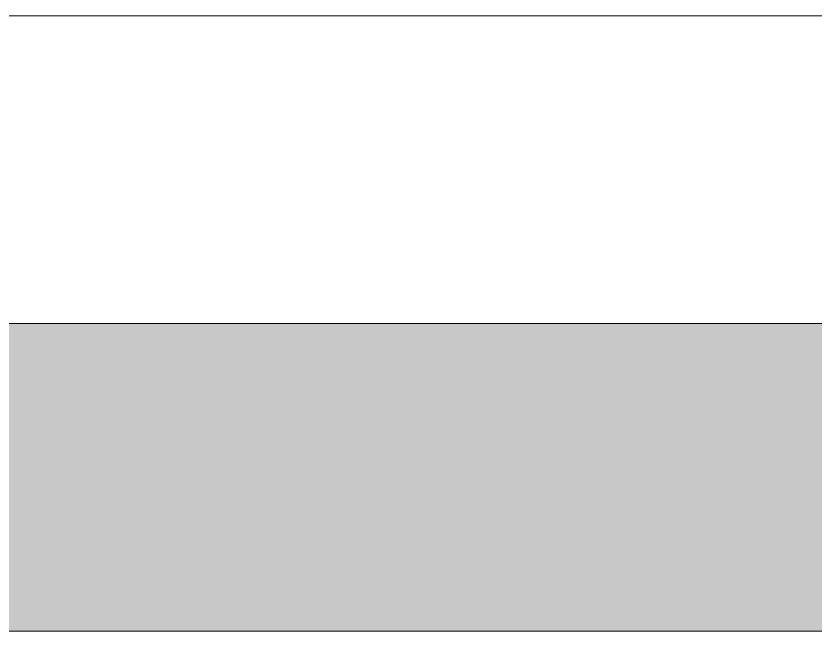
# Model space of a CAD drawing. Header units: millimetres. Extents: x -68946 to 690821, y -552984 to 293768.
# Drawn here: x 128893 to 129412, y -218781 to -218381 of the extents above; entities that cross this region are included whole.
import ezdxf

# ---------------------------------------------------------------- set-up
doc = ezdxf.new("R2010")
doc.units = ezdxf.units.MM
doc.linetypes.add('ADSK_Линия сетки', pattern=[2500, 2000, -250, 0, -250])
for name, color, linetype, lineweight in [('A-FLOR-____-OTLN', 250, 'Continuous', 9), ('A-GLAZ-____-OTLN', 250, 'Continuous', 5), ('A-GLAZ-CURT-OTLN', 250, 'Continuous', 5), ('A-GLAZ-CWMG-MCUT', 250, 'Continuous', 9), ('A-GLAZ-CWMG-OTLN', 250, 'Continuous', 5), ('S-GRID-____-OTLN', 250, 'Continuous', 9)]:
    doc.layers.add(name, color=color, linetype=linetype, lineweight=lineweight)

# ---------------------------------------------------------------- blocks, each defined once
blk = doc.blocks.new('PNS_Панель прямоугольная2 - Нр_Стекло - 40мм-V194-АР1_Маркировочный план 3 этажа секция 2_3')
at = {"layer": 'A-GLAZ-____-OTLN'}
h = blk.add_hatch(dxfattribs=at)
h.set_pattern_fill('FP_150', color=256, style=0, pattern_type=2)
h.set_pattern_definition([(45, (-101145, -39714.82), (-282.8427, 282.8427), [200, -600]), (45, (-101345, -39814.82), (-282.8427, 282.8427), [600, -200]), (45, (-100945, -39914.82), (-282.8427, 282.8427), [200, -600])])
h.paths.add_polyline_path([(-505, 28.09), (-507.68, 28.09), (-506.69, 30.02)])
h.paths.add_polyline_path([(-505, 0), (-505, 24.34), (-507.73, 22.9), (-508, 25.67), (-505, 26.22), (-506.74, 27.47), (-505, 28.09), (-505, 40), (-515, 40), (-514.31, 30.02), (-513, 27.47), (-513, 26.57), (-513.35, 25.37), (-513, 24.82), (-515, 21), (-515, 0)])
h.paths.add_polyline_path([(515, 0), (514.26, 21.78), (513, 25.24), (513, 25.67), (513, 26.57), (513.1, 27.67), (515, 30.02), (515, 40), (505, 40), (505, 28.09), (508, 27.02), (505, 26.22), (508, 25.67), (507.73, 22.9), (505, 24.34), (505, 0)])
h.paths.add_polyline_path([(508, 27.47), (505, 28.09), (506.69, 30.02), (507.68, 28.09)])
for p, q in [((-515, 40), (-505, 40)), ((-515, 29.06), (-515, 40)), ((505, 40), (515, 40)), ((515, 40), (515, 29.06)), ((-515, 0), (-515, 22.33)), ((515, 22.33), (515, 0)), ((-515, 0), (-505, 0)), ((-505, 0), (-515, 0)), ((505, 0), (515, 0)), ((515, 0), (505, 0))]:
    blk.add_line(p, q, dxfattribs=at)
blk = doc.blocks.new('Прямоугольный импост - Рядовой 50х200-40428489-АР1_Маркировочный план 3 этажа секция 2_3')
at = {"layer": 'A-GLAZ-CWMG-OTLN'}
blk.add_hatch(color=10, dxfattribs=at).paths.add_polyline_path([(85205, 39775.02), (85205, 39975.02), (84195, 39975.02), (84195, 39775.02), (85204.87, 39775.02)])
at = {"layer": 'A-GLAZ-CWMG-MCUT', "lineweight": 5}
for p, q in [((85205, 39975.02), (84195, 39975.02)), ((84195, 39975.02), (84195, 39842.92)), ((85205, 39842.92), (85205, 39975.02)), ((84195, 39839.17), (84195, 39775.02)), ((85205, 39775.02), (85205, 39839.17)), ((84195, 39775.02), (85205, 39775.02))]:
    blk.add_line(p, q, dxfattribs=at)

msp = doc.modelspace()

# ---------------------------------------------------------------- linework, layer by layer
at = {"layer": 'A-FLOR-____-OTLN', "lineweight": 5}
msp.add_line((132802.9057, -218380.9056), (127502.9057, -218380.9056), dxfattribs=at)
at = {"layer": 'S-GRID-____-OTLN', "linetype": 'ADSK_Линия сетки'}
msp.add_line((93236.8325, -218580.9286), (184510.8783, -218580.9286), dxfattribs=at)

# ---------------------------------------------------------------- block references
at = {"layer": 'A-GLAZ-CURT-OTLN'}
msp.add_blockref('PNS_Панель прямоугольная2 - Нр_Стекло - 40мм-V194-АР1_Маркировочный план 3 этажа секция 2_3', (129097.9057, -218741.1056), dxfattribs=at)
at = {"layer": 'A-GLAZ-CWMG-OTLN'}
msp.add_blockref('Прямоугольный импост - Рядовой 50х200-40428489-АР1_Маркировочный план 3 этажа секция 2_3', (44397.9057, -258555.9292), dxfattribs=at)

doc.saveas('drawing.dxf')
